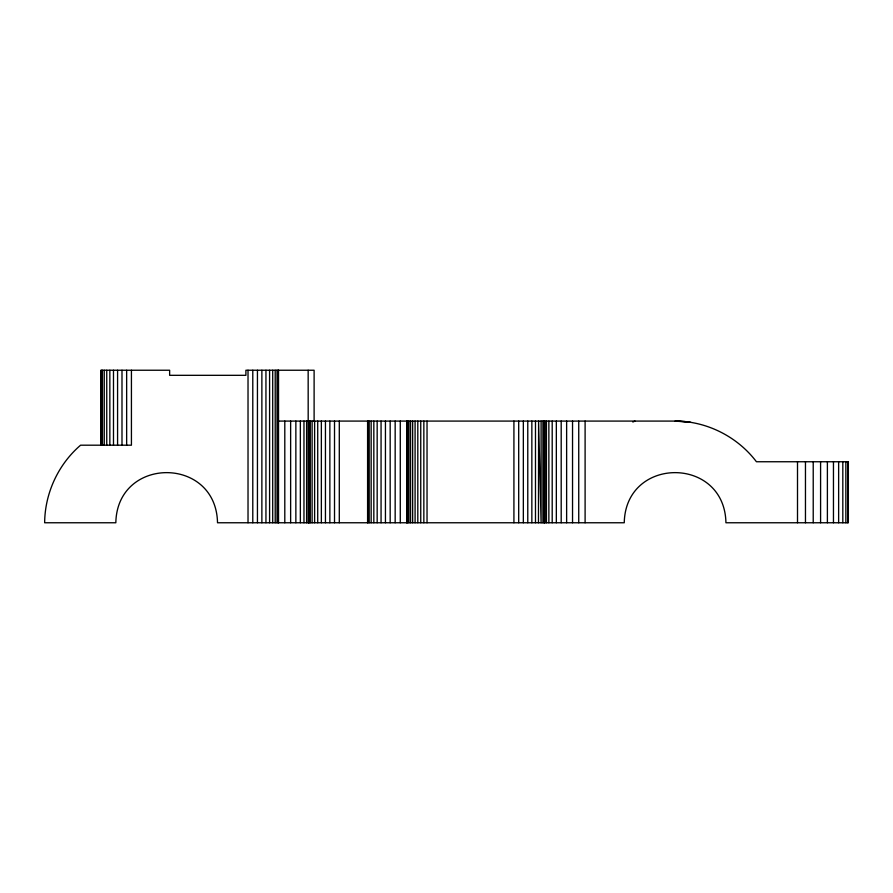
<?xml version="1.0" encoding="UTF-8"?>
<svg xmlns="http://www.w3.org/2000/svg" width="893" height="893" viewBox="0 0 893 893"><rect width="100%" height="100%" fill="white"/><g stroke="black" fill="none" stroke-linecap="round" stroke-linejoin="round"><path stroke-width="1.34" d="M538.479 522.762L538.602 421.083L541.102 522.762L541.102 421.083M632.824 422.021L634.99 421.083L634.298 421.362M277.969 421.083L675.086 421.083C706.62 421.072 737.439 436.632 756.438 461.748L848.35 461.748L848.35 522.762L725.931 522.762C724.603 455.932 625.569 455.932 624.252 522.762L217.512 522.762C216.184 455.932 117.15 455.932 115.833 522.762L44.65 522.762C44.884 493.271 58.19 464.405 80.582 445.194L131.427 445.194L131.427 370.238M685.244 421.585L675.086 421.083L690.747 422.289M847.725 461.748L847.725 522.762M845.861 461.748L845.861 522.762M842.813 461.748L842.813 522.762M838.639 461.748L838.639 522.762M833.459 461.748L833.459 522.762M827.387 461.748L827.387 522.762M820.589 461.748L820.589 522.762M813.222 461.748L813.222 522.762M805.464 461.748L805.464 522.762M797.505 461.748L797.505 522.762M585.105 421.083L585.105 522.762M578.742 421.083L578.742 522.762M572.536 421.083L572.536 522.762M566.631 421.083L566.631 522.762M561.195 421.083L561.195 522.762M556.339 421.083L556.339 522.762M552.198 421.083L552.198 522.762M548.86 421.083L548.86 522.762M546.416 421.083L546.416 522.762M544.931 421.083L544.931 522.762M544.429 421.083L544.429 522.762M544.049 421.083L544.049 522.762M542.933 421.083L542.933 522.762M535.487 421.083L535.487 522.762M531.848 421.083L531.848 522.762M527.774 421.083L527.774 522.762M523.343 421.083L523.343 522.762M518.699 421.083L518.699 522.762M513.921 421.083L513.921 522.762M427.033 421.083L427.033 522.762M423.851 421.083L423.851 522.762M420.748 421.083L420.748 522.762M417.801 421.083L417.801 522.762M415.089 421.083L415.089 522.762M412.655 421.083L412.655 522.762M410.579 421.083L410.579 522.762M408.916 421.083L408.916 522.762M407.699 421.083L407.699 522.762M406.951 421.083L406.951 522.762M406.706 421.083L406.706 522.762M400.276 421.083L400.276 522.762M395.164 421.083L395.164 522.762M390.174 421.083L390.174 522.762M385.441 421.083L385.441 522.762M381.065 421.083L381.065 522.762M377.17 421.083L377.17 522.762M373.832 421.083L373.832 522.762M371.153 421.083L371.153 522.762M369.189 421.083L369.189 522.762M367.994 421.083L367.994 522.762M367.592 421.083L367.592 522.762M339.295 421.083L339.295 522.762M334.518 421.083L334.518 522.762M329.863 421.083L329.863 522.762M325.443 421.083L325.443 522.762M321.357 421.083L321.357 522.762M317.718 421.083L317.718 522.762M314.615 421.083L314.615 522.762M314.113 421.083L314.113 370.238L245.899 370.238L245.899 375.317L169.637 375.317L169.637 370.238L100.92 370.238L100.92 445.194M312.115 421.083L312.115 522.762M310.284 421.083L310.284 522.762M309.157 421.083L309.157 522.762M308.788 421.083L308.788 522.762M308.241 522.762L308.163 370.238M306.623 421.083L306.623 522.762M303.966 421.083L303.966 522.762M300.349 421.083L300.349 522.762M295.862 421.083L295.862 522.762M290.638 421.083L290.638 522.762M284.8 421.083L284.8 522.762M278.527 370.238L278.527 522.762M278.147 370.238L278.147 522.762M277.031 370.238L277.031 522.762M275.2 370.238L275.2 522.762M272.7 370.238L272.7 522.762M269.586 370.238L269.586 522.762M265.947 370.238L265.947 522.762M261.872 370.238L261.872 522.762M257.441 370.238L257.441 522.762M252.786 370.238L252.786 522.762M248.02 370.238L248.02 522.762M126.65 370.238L126.65 445.194M121.995 370.238L121.995 445.194M117.575 370.238L117.575 445.194M113.489 370.238L113.489 445.194M109.85 370.238L109.85 445.194M106.747 370.238L106.747 445.194M104.247 370.238L104.247 445.194M102.416 370.238L102.416 445.194M101.289 370.238L101.289 445.194"/></g></svg>
